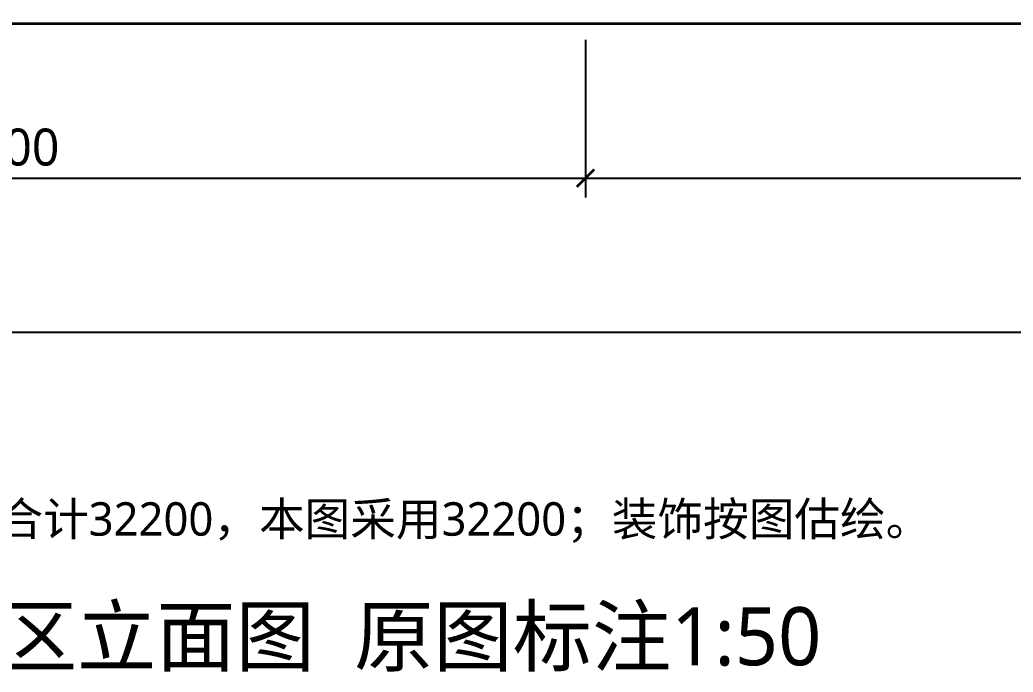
# Model space of a CAD drawing. Header units: millimetres. Extents: x -1800 to 33200, y -8500 to 38400.
# Drawn here: x 3388 to 9029, y 6518 to 10223 of the extents above; entities that cross this region are included whole.
import ezdxf
from ezdxf.enums import TextEntityAlignment as Align

# ---------------------------------------------------------------- set-up
doc = ezdxf.new("R2010")
doc.units = ezdxf.units.MM
for name, color, linetype, lineweight in [('E-DIM', 7, 'Continuous', 13), ('E-NOTES', 1, 'Continuous', 18), ('E-OUTLINE', 7, 'Continuous', 35), ('E-TEXT', 7, 'Continuous', 18)]:
    doc.layers.add(name, color=color, linetype=linetype, lineweight=lineweight)
doc.styles.add('CJK', font='NotoSansCJK-Regular.ttc')
doc.styles.add('OpenSansCondensed-Light', font='OpenSansCondensed-Light.ttf')
doc.dimstyles.new('EZDXF', dxfattribs={"dimtxt": 0.25, "dimasz": 0.175, "dimexe": 0.375, "dimexo": 0.125, "dimgap": 0.1, "dimtad": 1, "dimlfac": 100, "dimzin": 12, "dimdsep": 46, "dimtxsty": 'OpenSansCondensed-Light', "dimblk": 'ARCHTICK', "dimcen": 2.5, "dimazin": 3, "dimtfac": 0.5, "dimtmove": 2, "dimatfit": 3})

# ---------------------------------------------------------------- blocks, each defined once
blk = doc.blocks.new('_ARCHTICK')
at = {"color": 0, "linetype": 'BYBLOCK', "const_width": 0.15}
blk.add_lwpolyline([(-0.5, -0.5), (0.5, 0.5)], dxfattribs=at)

msp = doc.modelspace()

# ---------------------------------------------------------------- linework, layer by layer
at = {"layer": 'E-OUTLINE'}
msp.add_lwpolyline([(0, 16100), (32200, 16100), (32200, 10200), (0, 10200)], close=True, dxfattribs=at)

# ---------------------------------------------------------------- texts
at = {"layer": 'E-NOTES', "style": 'CJK'}
msp.add_text('总长冲突：原图33200 / 分段合计32200，本图采用32200；装饰按图估绘。', height=190, dxfattribs=at).set_placement((0, 7388.3), align=Align.MIDDLE_LEFT)
at = {"layer": 'E-TEXT', "style": 'CJK'}
msp.add_text('④ 会客区及后勤区立面图  原图标注1:50', height=330, dxfattribs=at).set_placement((0, 6722.1), align=Align.MIDDLE_LEFT)

# ---------------------------------------------------------------- dimensions: what is measured, and where the dimension line sits
at = {"layer": 'E-DIM'}
for base, p1, p2 in [((0, 9324.2), (0, 10200), (6600, 10200)), ((0, 8448.4), (0, 10200), (32200, 10200)), ((6600, 9324.2), (6600, 10200), (13200, 10200))]:
    msp.add_linear_dim(base=base, p1=p1, p2=p2, dimstyle='EZDXF', override={"dimtxt": 210, "dimasz": 100, "dimexe": 110, "dimexo": 90, "dimgap": 70, "dimtad": 1, "dimdec": 0, "dimlfac": 1, "dimtxsty": 'CJK'}, dxfattribs=at).render()

doc.saveas('drawing.dxf')
